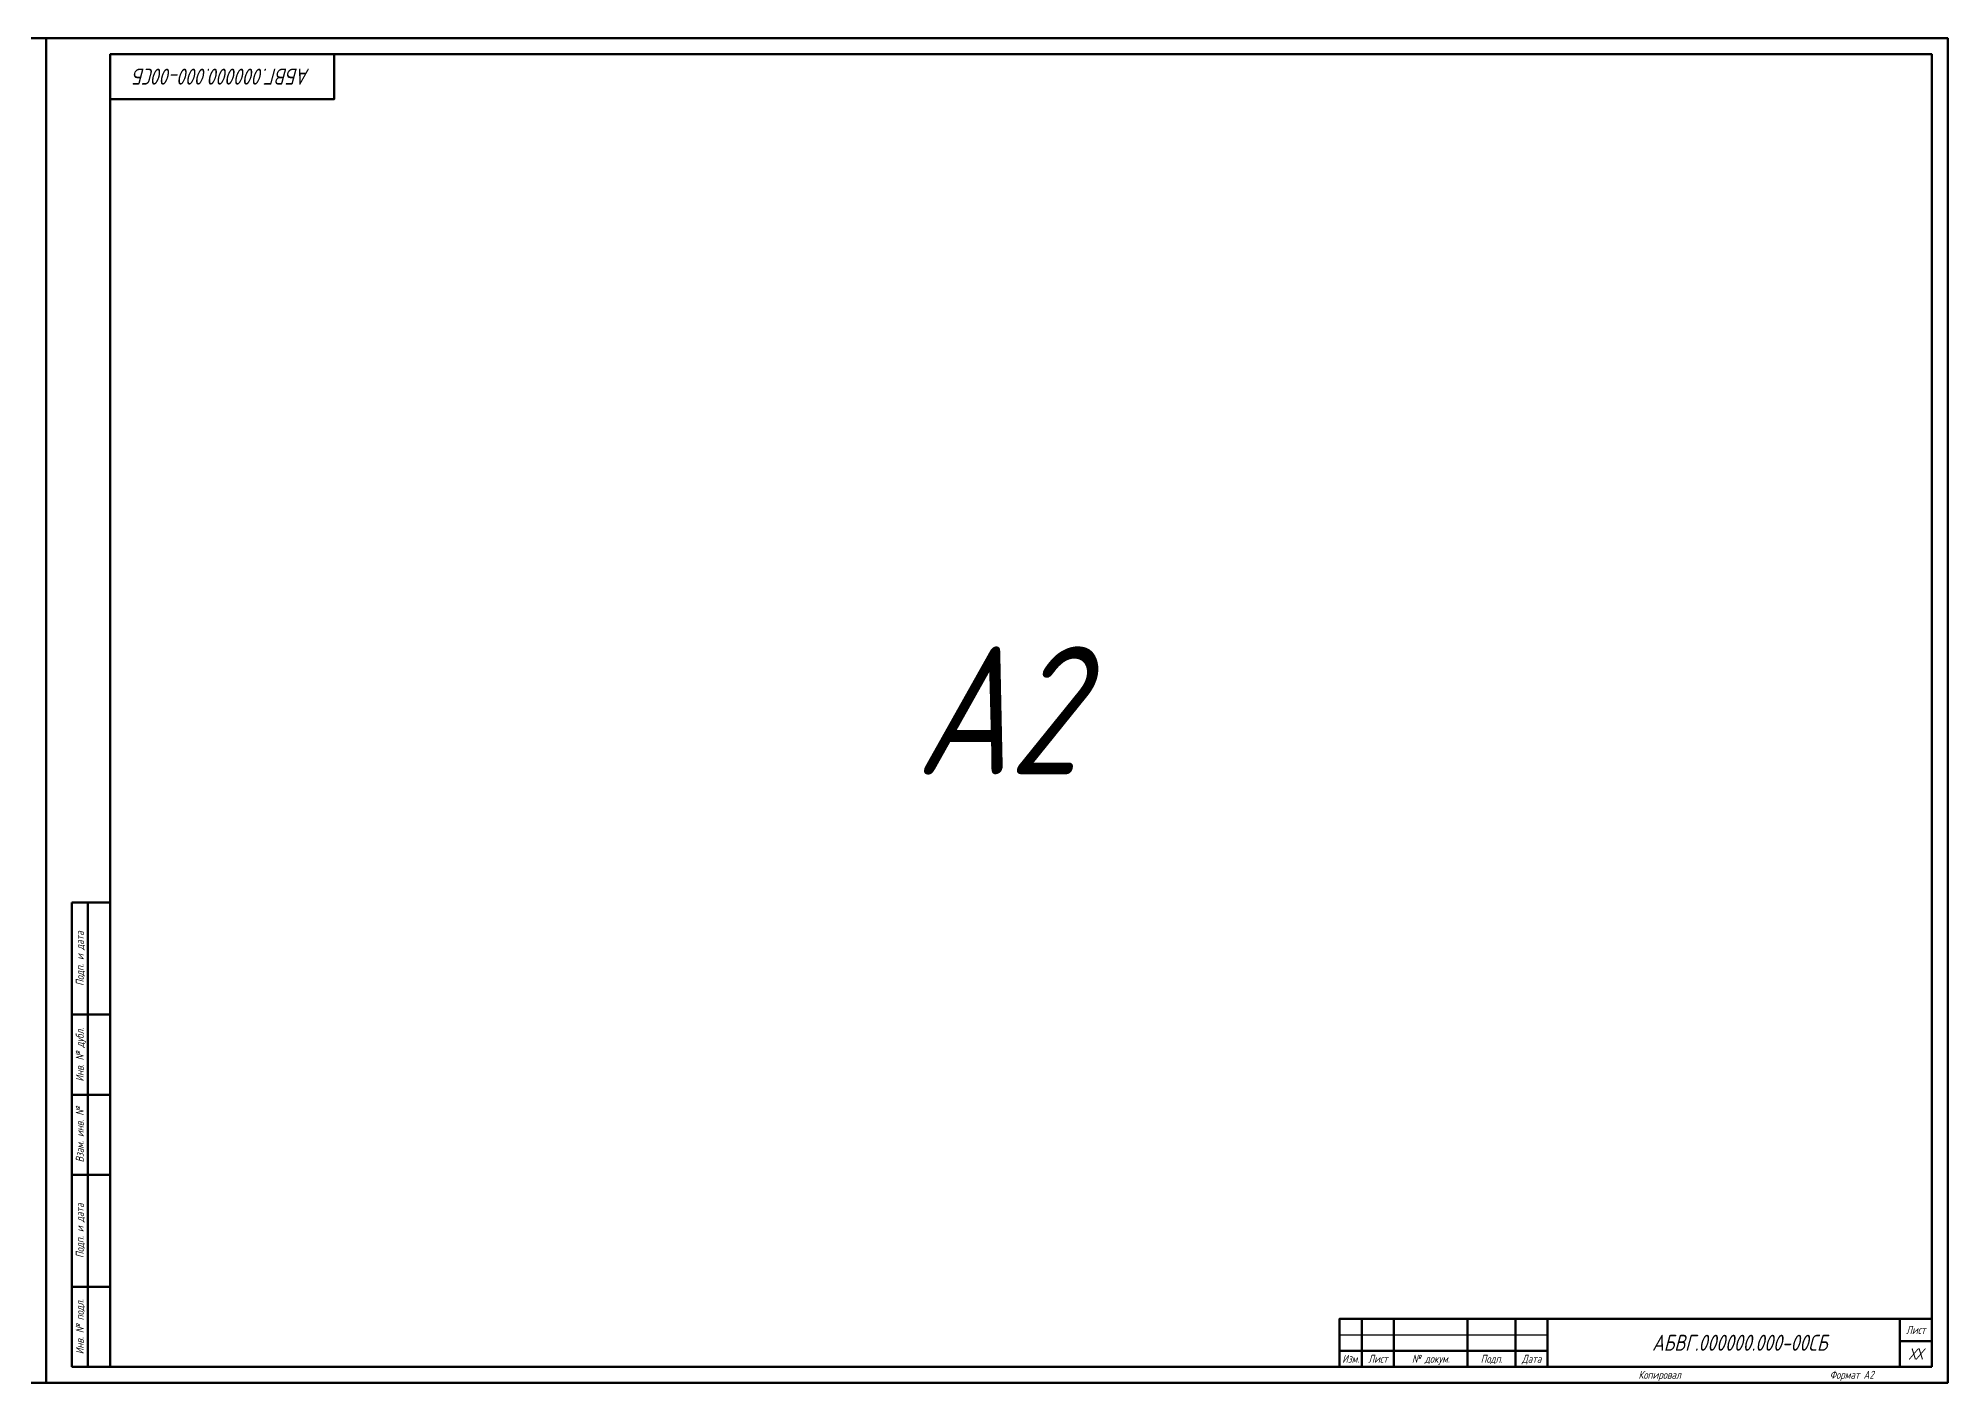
# Model space of a CAD drawing. Header units: inches. Extents: x 0 to 5320, y -3514 to 0.
# Drawn here: x 3534 to 4130, y -1311 to -891 of the extents above; entities that cross this region are included whole.
import ezdxf

# ---------------------------------------------------------------- set-up
doc = ezdxf.new("R2010")
doc.units = ezdxf.units.IN
doc.header["$MEASUREMENT"] = 0
doc.layers.get('Defpoints').update_dxf_attribs({"color": 30})
doc.styles.add('GOST_A_05.0', font='GOST_A.TTF', dxfattribs={"height": 5})
doc.styles.add('GOST_A_40.0', font='GOST_A.TTF', dxfattribs={"height": 40})
doc.styles.add('GOST_B_02.5', font='GOST_A.TTF', dxfattribs={"height": 2.5})
doc.styles.add('GOST_B_03.5', font='GOST_A.TTF', dxfattribs={"height": 3.5})

msp = doc.modelspace()

# ---------------------------------------------------------------- linework, layer by layer
at = {"lineweight": 50}
for p, q in [((3544, -1306), (3544, -1161)), ((3544, -1161), (3544, -1246)), ((3544, -1161), (3556, -1161)), ((3549, -1161), (3549, -1306)), ((3544, -1196), (3556, -1196)), ((3544, -1221), (3556, -1221)), ((3544, -1246), (3556, -1246)), ((3544, -1281), (3556, -1281)), ((3947, -1291), (3947, -1306)), ((3957, -1291), (3957, -1306)), ((3980, -1291), (3980, -1306)), ((3995, -1291), (3995, -1306)), ((4005, -1291), (4125, -1291)), ((4005, -1291), (4005, -1306)), ((4115, -1291), (4115, -1306)), ((4125, -1298), (4115, -1298)), ((3544, -1306), (3556, -1306)), ((3940, -1301), (4005, -1301)), ((3940, -1306), (4005, -1306)), ((4005, -1306), (4125, -1306))]:
    msp.add_line(p, q, dxfattribs=at)
at = {"lineweight": 25}
msp.add_line((3940, -1296), (4005, -1296), dxfattribs=at)
at = {"lineweight": 50}
for points in [[(4125, -1306), (3556, -1306), (3556, -896), (4125, -896)], [(3556, -896), (3626, -896), (3626, -910), (3556, -910)], [(4125, -1306), (3940, -1306), (3940, -1291), (4125, -1291)]]:
    msp.add_lwpolyline(points, close=True, dxfattribs=at)
at = {"layer": 'Defpoints', "lineweight": 50}
for points in [[(2942, -1311), (3536, -1311), (3536, -891), (2942, -891)], [(3536, -1311), (4130, -1311), (4130, -891), (3536, -891)]]:
    msp.add_lwpolyline(points, close=True, dxfattribs=at)

# ---------------------------------------------------------------- texts
at = {"color": 1, "lineweight": 13, "insert": (3591, -903), "char_height": 5, "width": 70, "attachment_point": 5, "rotation": 180, "style": 'GOST_A_05.0'}
msp.add_mtext('{\\fGOST type A|b0|i1|c204|p34;АБВГ.000000.000-00СБ}', dxfattribs=at)
at = {"lineweight": 13, "char_height": 2.5, "attachment_point": 2, "rotation": 90, "style": 'GOST_B_02.5'}
for s, insert, width in [('{\\fGOST type A|b0|i1|c204|p34;Подп. и дата}', (3545.25, -1178.5), 35), ('{\\fGOST type A|b0|i1|c204|p34;Инв. № дубл.}', (3545.25, -1208.5), 25), ('{\\fGOST type A|b0|i1|c204|p34;Взам. инв. №}', (3545.25, -1233.5), 25), ('{\\fGOST type A|b0|i1|c204|p34;Подп. и дата}', (3545.25, -1263.5), 35), ('{\\fGOST type A|b0|i1|c204|p34;Инв. № подл.}', (3545.25, -1293.5), 25)]:
    msp.add_mtext(s, dxfattribs=dict(at, insert=insert, width=width))
at = {"lineweight": 13, "char_height": 2.5, "style": 'GOST_B_02.5'}
for s, insert, width, attachment_point in [('{\\fGOST type A|b0|i1|c204|p34;Лист}', (4120, -1294.5), 10, 5), ('{\\fGOST type A|b0|i1|c204|p34;Изм.}', (3943.5, -1302.25), 7, 2), ('{\\fGOST type A|b0|i1|c204|p34;Лист}', (3952, -1302.25), 10, 2), ('{\\fGOST type A|b0|i1|c204|p34;№ докум.}', (3968.5, -1302.25), 23, 2), ('{\\fGOST type A|b0|i1|c204|p34;Подп.}', (3987.5, -1302.25), 15, 2), ('{\\fGOST type A|b0|i1|c204|p34;Дата}', (4000, -1302.25), 10, 2), ('{\\fGOST type A|b0|i1|c204|p34;Копировал}', (4040, -1307.25), 70, 2), ('{\\fGOST type A|b0|i1|c204|p34;Формат А2}', (4100, -1307.25), 50, 2)]:
    msp.add_mtext(s, dxfattribs=dict(at, insert=insert, width=width, attachment_point=attachment_point))
at = {"color": 1, "lineweight": 13, "attachment_point": 5}
for s, insert, char_height, width, style in [('{\\fGOST type A|b0|i1|c204|p34;АБВГ.000000.000-00СБ}', (4065, -1298.5), 5, 120, 'GOST_A_05.0'), ('{\\fGOST type A|b0|i1|c204|p34;ХХ}', (4120, -1302), 3.5, 10, 'GOST_B_03.5')]:
    msp.add_mtext(s, dxfattribs=dict(at, insert=insert, char_height=char_height, width=width, style=style))
at = {"layer": 'Defpoints', "lineweight": 13, "insert": (3833, -1101), "char_height": 40, "width": 594, "attachment_point": 5, "style": 'GOST_A_40.0'}
msp.add_mtext('{\\fGOST type A|b0|i1|c204|p34;A2}', dxfattribs=at)

doc.saveas('drawing.dxf')
